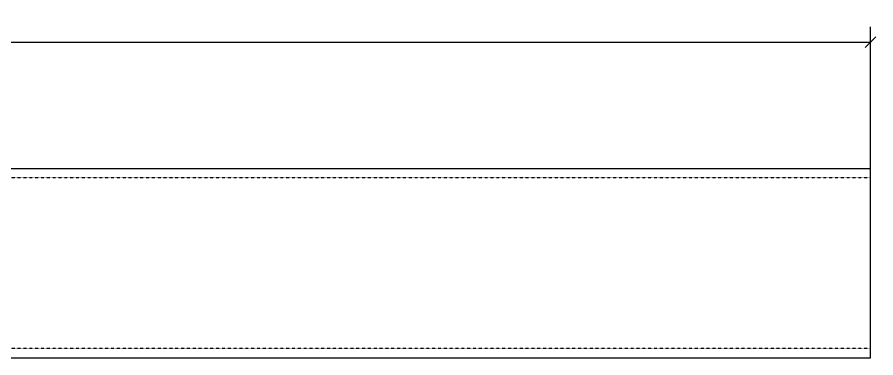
# Model space of a CAD drawing. Header units: millimetres. Extents: x 48 to 11980, y 100 to 8500.
# Drawn here: x 6014 to 8737, y 3390 to 4469 of the extents above; entities that cross this region are included whole.
import ezdxf

# ---------------------------------------------------------------- set-up
doc = ezdxf.new("R2010")
doc.units = ezdxf.units.MM
doc.linetypes.add('XKITLINE00', pattern=[0])
doc.linetypes.add('XKITLINE04', pattern=[3, 0.5, -0.5, 0.5, -0.5, 0.5, -0.5])
doc.layers.add('Part', color=2, linetype='Continuous', lineweight=0)
doc.layers.add('Z-DIMENSIONS', color=1, linetype='Continuous', lineweight=0)
doc.styles.add('romsim', font='ARIAL.TTF')

# ---------------------------------------------------------------- blocks, each defined once
blk = doc.blocks.new('*A2')
at = {"layer": 'Part', "color": 4, "linetype": 'XKITLINE00', "lineweight": 0}
for p, q in [((2878, 3990), (2850, 3962)), ((2878, 3390), (2878, 3990)), ((2878, 3990), (8720, 3990)), ((8720, 3390), (8720, 3990)), ((2850, 3418), (2850, 3962)), ((2850, 3418), (2878, 3390)), ((2878, 3390), (8720, 3390))]:
    blk.add_line(p, q, dxfattribs=at)
at = {"layer": 'Part', "color": 7, "linetype": 'XKITLINE04', "lineweight": 0}
for p, q in [((8720, 3960), (2850, 3960)), ((8720, 3420), (2850, 3420))]:
    blk.add_line(p, q, dxfattribs=at)
blk = doc.blocks.new('*A13')
at = {"layer": 'Z-DIMENSIONS', "color": 3, "linetype": 'XKITLINE00', "lineweight": 0}
for p, q in [((2850, 3980), (2850, 4438)), ((8720, 3410), (8720, 4438)), ((2867, 4407), (2833, 4373)), ((2850, 4390), (8720, 4390)), ((8737, 4407), (8703, 4373))]:
    blk.add_line(p, q, dxfattribs=at)
at = {"layer": 'Z-DIMENSIONS', "color": 7}
for p in [(2850, 4390), (8720, 4390)]:
    blk.add_point(p, dxfattribs=at)
at = {"layer": 'Z-DIMENSIONS', "color": 7, "style": 'romsim', "width": 0.6375}
blk.add_text('5870', height=60, dxfattribs=at).set_placement((5707.1, 4408))

msp = doc.modelspace()

# ---------------------------------------------------------------- block references
at = {"lineweight": 0}
for name in ['*A13', '*A2']:
    msp.add_blockref(name, (0, 0), dxfattribs=at)

doc.saveas('drawing.dxf')
